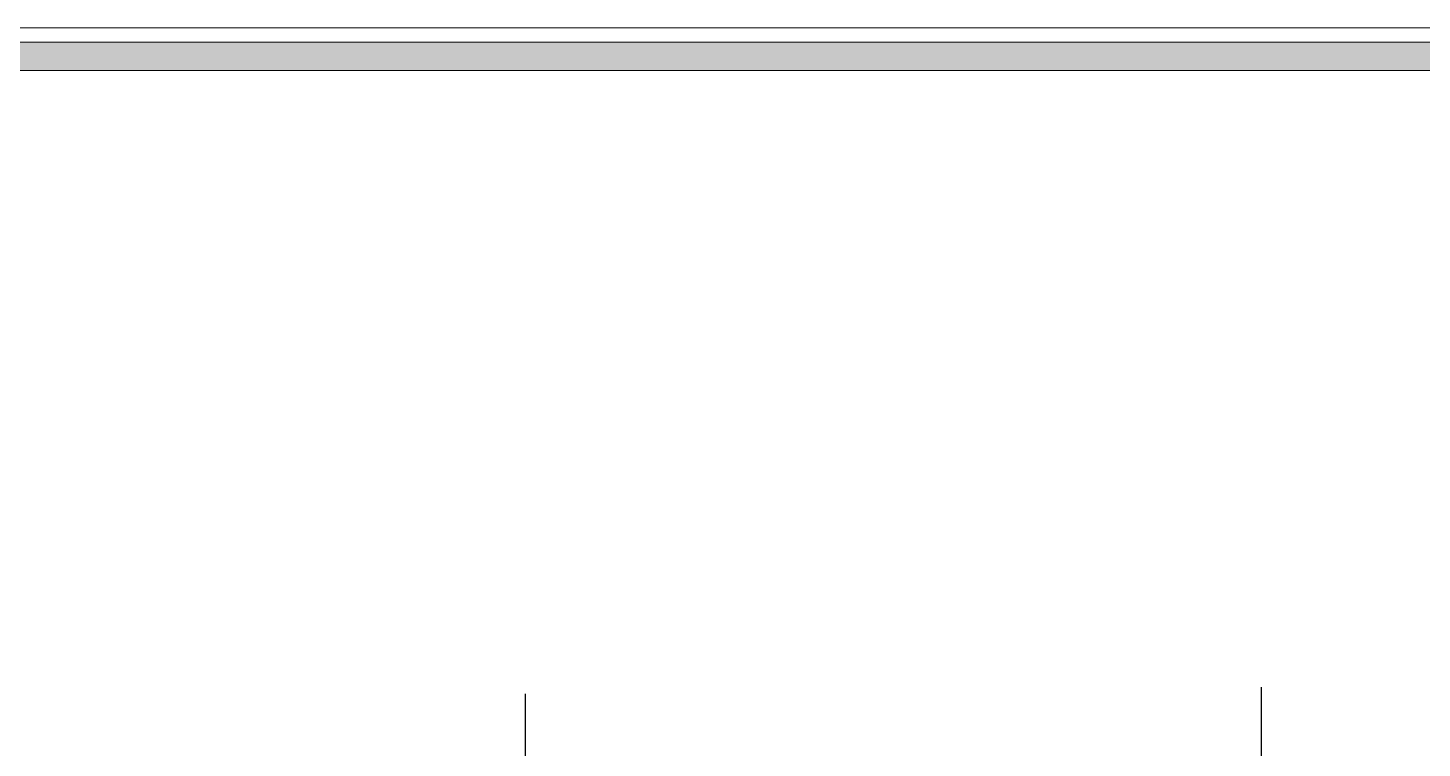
# Model space of a CAD drawing. Header units: millimetres. Extents: x 56222 to 3066687, y -650199 to -121287.
# Drawn here: x 133201.9 to 133318.1, y -185360 to -185300 of the extents above; entities that cross this region are included whole.
import ezdxf

# ---------------------------------------------------------------- set-up
doc = ezdxf.new("R2010")
doc.units = ezdxf.units.MM
doc.header["$MEASUREMENT"] = 0
doc.linetypes.add('DASHEDX2', pattern=[1.5, 1, -0.5])
doc.layers.add('Dimension', color=10, linetype='DASHEDX2', lineweight=20)
doc.layers.add('FURNITURE', color=32, linetype='Continuous', lineweight=9)

msp = doc.modelspace()

# ---------------------------------------------------------------- hatches: boundary and pattern name
at = {"layer": 'Dimension', "linetype": 'Continuous', "true_color": 0xd39e00}
h = msp.add_hatch(color=42, dxfattribs=at)
h.paths.add_polyline_path([(133033.328, -185301.142), (133033.328, -185537.919), (133369.719, -185537.919), (133369.719, -185301.142)])
h.paths.add_polyline_path([(133035.689, -185303.503), (133367.358, -185303.503), (133367.358, -185535.558), (133035.689, -185535.558)], flags=16)

# ---------------------------------------------------------------- linework, layer by layer
at = {"layer": 'Dimension', "color": 42, "linetype": 'Continuous', "true_color": 0xd39e00}
for points in [[(133032.148, -185299.961), (133370.899, -185299.961), (133370.899, -185539.099), (133032.148, -185539.099)], [(133033.328, -185301.142), (133369.719, -185301.142), (133369.719, -185537.919), (133033.328, -185537.919)], [(133035.689, -185303.503), (133367.358, -185303.503), (133367.358, -185535.558), (133035.689, -185535.558)]]:
    msp.add_lwpolyline(points, close=True, dxfattribs=at)
at = {"layer": 'FURNITURE', "linetype": 'ByBlock', "lineweight": -3}
for p, q in [((133304.703, -185354.931), (133304.703, -185365.796)), ((133243.364, -185355.466), (133243.364, -185366.331))]:
    msp.add_line(p, q, dxfattribs=at)

doc.saveas('drawing.dxf')
